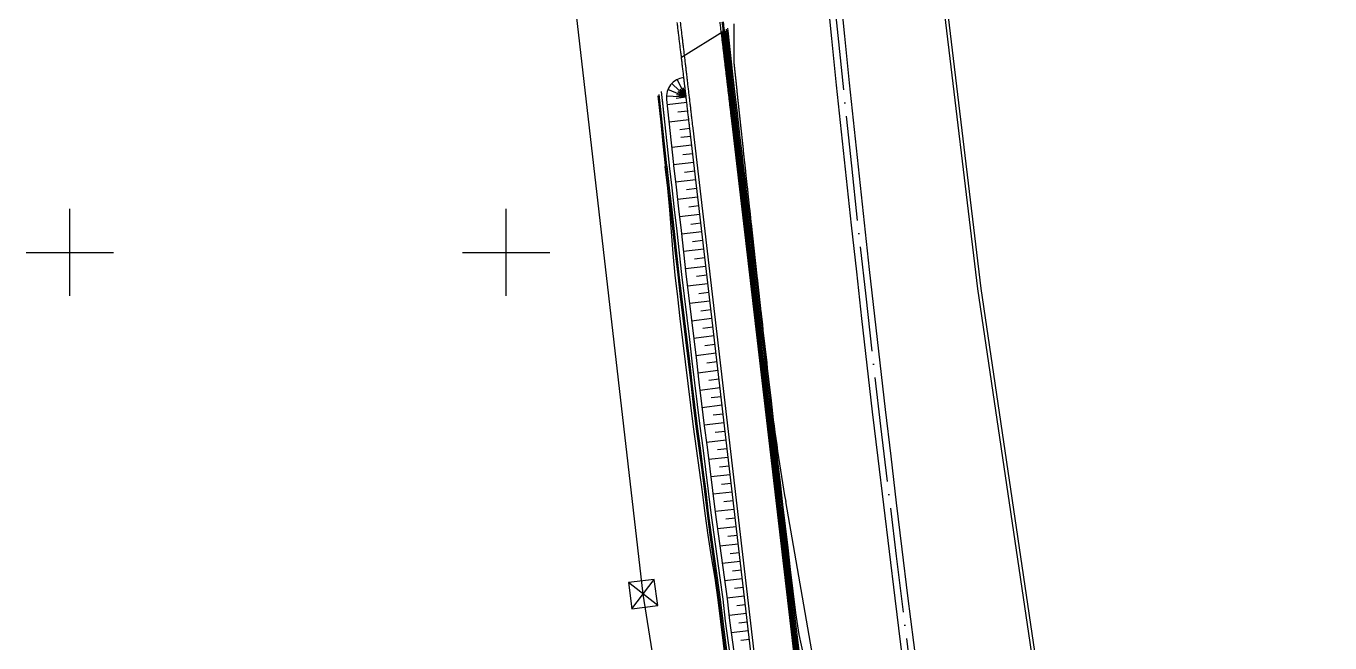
# Model space of a CAD drawing. Header units: inches. Extents: x 499362 to 502582, y 2541888 to 2545349.
# Drawn here: x 501190 to 501488.7, y 2542910.5 to 2543051.8 of the extents above; entities that cross this region are included whole.
import ezdxf

# ---------------------------------------------------------------- set-up
doc = ezdxf.new("R2010")
doc.units = ezdxf.units.IN
doc.linetypes.add('ACAD_ISO04W100', pattern=[30, 24, -3, 0, -3])
doc.linetypes.add('HIDDEN2', pattern=[4, 3, -1])
for name, color, linetype in [('0-段落划分', 2, 'Continuous'), ('ql', 7, 'Continuous'), ('坐标网', 2, 'Continuous')]:
    doc.layers.add(name, color=color, linetype=linetype)

# ---------------------------------------------------------------- blocks, each defined once
blk = doc.blocks.new('A$C3C1B3F5F')
at = {"layer": 'ql', "color": 1, "linetype": 'Continuous'}
blk.add_line((501349.97, 2543050.73), (501340.13, 2543044.62), dxfattribs=at)
at = {"layer": 'ql', "color": 1, "linetype": 'Continuous', "flags": 128}
for points in [[(501349.97, 2543050.73, -0.000034), (501349.93, 2543051.11, -0.000051), (501349.86, 2543051.66, -0.000052), (501349.8, 2543052.22, -0.000053), (501349.73, 2543052.77, -0.000054)], [(501340.13, 2543044.62, -0.000019), (501340.1, 2543044.9, -0.000039), (501340.03, 2543045.45, -0.00004), (501339.97, 2543046, -0.000042), (501339.9, 2543046.55, -0.000043), (501339.83, 2543047.1, -0.000044), (501339.77, 2543047.65, -0.000045), (501339.7, 2543048.2, -0.000047), (501339.64, 2543048.75, -0.000048), (501339.57, 2543049.3, -0.000049), (501339.5, 2543049.85, -0.000051), (501339.44, 2543050.41, -0.000052), (501339.37, 2543050.96, -0.000053), (501339.3, 2543051.51, -0.000054), (501339.24, 2543052.06, -0.000056), (501339.17, 2543052.61, -0.000057)]]:
    blk.add_lwpolyline(points, format="xyb", dxfattribs=at)
blk = doc.blocks.new('A$C3A006F90')
at = {"layer": '0-段落划分', "color": 2}
for p, q in [((501408.04, 2542991.64), (501388.77, 2543151.37)), ((501408.79, 2542991.73), (501389.51, 2543151.46)), ((501352.1, 2543052.33), (501352.12, 2543043.48)), ((501378.89, 2542712.67), (501342.04, 2543028.36)), ((501379.63, 2542712.76), (501342.79, 2543028.44)), ((501373.28, 2542844.81), (501351.73, 2543029.49)), ((501364.74, 2542922.3), (501352.22, 2543029.55)), ((501426.95, 2542863.49), (501408.04, 2542991.64)), ((501427.69, 2542863.6), (501408.78, 2542991.75)), ((501375.92, 2542875.03), (501364.01, 2542942.9))]:
    blk.add_line(p, q, dxfattribs=at)
at = {"layer": '0-段落划分', "color": 2, "linetype": 'Continuous'}
for p, q in [((501331.32, 2542921.72), (501306.9, 2543134.86)), ((501341.2, 2543035.53), (501340.67, 2543040.04)), ((501341.2, 2543035.53), (501337.03, 2543037.33)), ((501341.2, 2543035.53), (501337.9, 2543038.64)), ((501341.2, 2543035.53), (501339.16, 2543039.58)), ((501341.2, 2543035.53), (501339.31, 2543036.78)), ((501341.2, 2543035.53), (501339.85, 2543037.35)), ((501341.2, 2543035.53), (501340.55, 2543037.7)), ((501341.2, 2543035.53), (501336.67, 2543035.79)), ((501341.35, 2543034.32), (501336.83, 2543033.79)), ((501341.2, 2543035.53), (501338.95, 2543035.27)), ((501341.2, 2543035.53), (501338.99, 2543036.05)), ((501341.58, 2543032.33), (501339.32, 2543032.07)), ((501341.81, 2543030.34), (501337.28, 2543029.81)), ((501342.04, 2543028.36), (501339.77, 2543028.09)), ((501342.25, 2543026.54), (501339.97, 2543026.27)), ((501342.49, 2543024.55), (501337.89, 2543024.02)), ((501342.72, 2543022.57), (501340.41, 2543022.3)), ((501342.95, 2543020.58), (501338.31, 2543020.04)), ((501343.41, 2543016.61), (501338.78, 2543016.07)), ((501343.18, 2543018.59), (501340.86, 2543018.32)), ((501343.64, 2543014.62), (501341.32, 2543014.35)), ((501343.88, 2543012.63), (501339.23, 2543012.09)), ((501344.11, 2543010.65), (501341.78, 2543010.38)), ((501344.34, 2543008.66), (501339.68, 2543008.12)), ((501344.8, 2543004.69), (501340.13, 2543004.14)), ((501344.57, 2543006.67), (501342.24, 2543006.4)), ((501345.04, 2543002.7), (501342.69, 2543002.43)), ((501345.27, 2543000.71), (501340.57, 2543000.17)), ((501345.5, 2542998.73), (501343.15, 2542998.45)), ((501345.73, 2542996.74), (501341.02, 2542996.19)), ((501346.2, 2542992.77), (501341.48, 2542992.22)), ((501345.96, 2542994.76), (501343.61, 2542994.48)), ((501346.43, 2542990.78), (501344.07, 2542990.51)), ((501346.66, 2542988.8), (501341.95, 2542988.25)), ((501346.89, 2542986.81), (501344.54, 2542986.53)), ((501347.12, 2542984.82), (501342.43, 2542984.27)), ((501347.59, 2542980.85), (501342.91, 2542980.3)), ((501347.35, 2542982.84), (501345.01, 2542982.56)), ((501347.82, 2542978.86), (501345.49, 2542978.59)), ((501348.05, 2542976.88), (501343.4, 2542976.33)), ((501348.28, 2542974.89), (501345.96, 2542974.62)), ((501348.51, 2542972.9), (501343.88, 2542972.36)), ((501348.98, 2542968.93), (501344.35, 2542968.39)), ((501348.75, 2542970.92), (501346.43, 2542970.65)), ((501349.21, 2542966.94), (501346.9, 2542966.67)), ((501349.44, 2542964.96), (501344.82, 2542964.42)), ((501349.67, 2542962.97), (501347.37, 2542962.7)), ((501349.9, 2542960.98), (501345.32, 2542960.45)), ((501350.14, 2542959), (501347.86, 2542958.73)), ((501350.37, 2542957.01), (501345.84, 2542956.48)), ((501350.83, 2542953.04), (501346.36, 2542952.52)), ((501350.6, 2542955.02), (501348.35, 2542954.76)), ((501351.06, 2542951.05), (501348.85, 2542950.79)), ((501351.3, 2542949.07), (501346.88, 2542948.55)), ((501351.53, 2542947.08), (501349.33, 2542946.82)), ((501351.76, 2542945.09), (501347.37, 2542944.58)), ((501352.22, 2542941.12), (501347.84, 2542940.61)), ((501351.99, 2542943.11), (501349.8, 2542942.85)), ((501352.46, 2542939.13), (501350.28, 2542938.88)), ((501352.69, 2542937.15), (501348.35, 2542936.64)), ((501352.92, 2542935.16), (501350.77, 2542934.91)), ((501353.15, 2542933.17), (501348.9, 2542932.68)), ((501353.61, 2542929.2), (501349.46, 2542928.72)), ((501353.38, 2542931.19), (501351.28, 2542930.94)), ((501353.85, 2542927.21), (501351.8, 2542926.97)), ((501334.69, 2542919.08), (501327.96, 2542924.36)), ((501328.74, 2542918.34), (501333.91, 2542925.1)), ((501354.08, 2542925.23), (501350.02, 2542924.75)), ((501354.31, 2542923.24), (501352.3, 2542923.01)), ((501363.03, 2542724.47), (501331.32, 2542921.72)), ((501354.54, 2542921.25), (501350.55, 2542920.79)), ((501355.01, 2542917.28), (501351.02, 2542916.82)), ((501354.77, 2542919.27), (501352.78, 2542919.03)), ((501355.24, 2542915.29), (501353.25, 2542915.06)), ((501355.47, 2542913.31), (501351.52, 2542912.85)), ((501355.7, 2542911.32), (501353.74, 2542911.09))]:
    blk.add_line(p, q, dxfattribs=at)
at = {"layer": '0-段落划分', "color": 2, "flags": 128}
for points in [[(501342.04, 2543028.36), (501341.98, 2543028.91, -0.000002), (501341.91, 2543029.46, -0.000003), (501341.85, 2543030.01, -0.000004), (501341.78, 2543030.56, -0.000006), (501341.72, 2543031.12, -0.000007), (501341.65, 2543031.67, -0.000008), (501341.59, 2543032.22, -0.00001), (501341.53, 2543032.77, -0.000011), (501341.46, 2543033.32, -0.000012), (501341.4, 2543033.87, -0.000013), (501341.33, 2543034.43, -0.000015), (501341.27, 2543034.98, -0.000016), (501341.2, 2543035.53, -0.000017), (501341.14, 2543036.08, -0.000019), (501341.07, 2543036.63, -0.00002), (501341.01, 2543037.18, -0.000021), (501340.94, 2543037.73, -0.000022), (501340.88, 2543038.29, -0.000024), (501340.82, 2543038.84, -0.000025), (501340.75, 2543039.39, -0.000026), (501340.69, 2543039.94, -0.000027), (501340.62, 2543040.49, -0.000029), (501340.56, 2543041.04, -0.00003), (501340.49, 2543041.59, -0.000031), (501340.42, 2543042.14, -0.000033), (501340.36, 2543042.69, -0.000034), (501340.29, 2543043.25, -0.000035), (501340.23, 2543043.8, -0.000036), (501340.16, 2543044.35, -0.000038), (501340.1, 2543044.9, -0.000039), (501340.03, 2543045.45, -0.00004), (501339.97, 2543046, -0.000042), (501339.9, 2543046.55, -0.000043), (501339.83, 2543047.1, -0.000044), (501339.77, 2543047.65, -0.000045), (501339.7, 2543048.2, -0.000047), (501339.64, 2543048.75, -0.000048), (501339.57, 2543049.3, -0.000049), (501339.5, 2543049.85, -0.000051), (501339.44, 2543050.41, -0.000052), (501339.37, 2543050.96, -0.000053), (501339.3, 2543051.51, -0.000054), (501339.24, 2543052.06, -0.000056), (501339.17, 2543052.61, -0.000057)], [(501342.79, 2543028.44), (501342.72, 2543029, -0.000002), (501342.66, 2543029.55, -0.000003), (501342.59, 2543030.1, -0.000004), (501342.53, 2543030.65, -0.000006), (501342.46, 2543031.2, -0.000007), (501342.4, 2543031.75, -0.000008), (501342.34, 2543032.31, -0.00001), (501342.27, 2543032.86, -0.000011), (501342.21, 2543033.41, -0.000012), (501342.14, 2543033.96, -0.000013), (501342.08, 2543034.51, -0.000015), (501342.01, 2543035.06, -0.000016), (501341.95, 2543035.62, -0.000017), (501341.88, 2543036.17, -0.000019), (501341.82, 2543036.72, -0.00002), (501341.75, 2543037.27, -0.000021), (501341.69, 2543037.82, -0.000022), (501341.62, 2543038.37, -0.000024), (501341.56, 2543038.92, -0.000025), (501341.5, 2543039.48, -0.000026), (501341.43, 2543040.03, -0.000027), (501341.37, 2543040.58, -0.000029), (501341.3, 2543041.13, -0.00003), (501341.23, 2543041.68, -0.000031), (501341.17, 2543042.23, -0.000033), (501341.1, 2543042.78, -0.000034), (501341.04, 2543043.33, -0.000035), (501340.97, 2543043.88, -0.000036), (501340.91, 2543044.44, -0.000038), (501340.84, 2543044.99, -0.000039), (501340.78, 2543045.54, -0.00004), (501340.71, 2543046.09, -0.000042), (501340.65, 2543046.64, -0.000043), (501340.58, 2543047.19, -0.000044), (501340.51, 2543047.74, -0.000045), (501340.45, 2543048.29, -0.000047), (501340.38, 2543048.84, -0.000048), (501340.32, 2543049.39, -0.000049), (501340.25, 2543049.94, -0.000051), (501340.18, 2543050.5, -0.000052), (501340.12, 2543051.05, -0.000053), (501340.05, 2543051.6, -0.000054), (501339.98, 2543052.15, -0.000056), (501339.92, 2543052.7, -0.000057)], [(501351.73, 2543029.49), (501351.66, 2543030.04, -0.000002), (501351.6, 2543030.59, -0.000003), (501351.53, 2543031.14, -0.000004), (501351.47, 2543031.69, -0.000006), (501351.4, 2543032.25, -0.000007), (501351.34, 2543032.8, -0.000008), (501351.27, 2543033.35, -0.00001), (501351.21, 2543033.9, -0.000011), (501351.15, 2543034.45, -0.000012), (501351.08, 2543035.01, -0.000013), (501351.02, 2543035.56, -0.000015), (501350.95, 2543036.11, -0.000016), (501350.89, 2543036.66, -0.000017), (501350.82, 2543037.21, -0.000019), (501350.76, 2543037.77, -0.00002), (501350.69, 2543038.32, -0.000021), (501350.63, 2543038.87, -0.000022), (501350.56, 2543039.42, -0.000024), (501350.5, 2543039.97, -0.000025), (501350.43, 2543040.53, -0.000026), (501350.37, 2543041.08, -0.000027), (501350.3, 2543041.63, -0.000029), (501350.24, 2543042.18, -0.00003), (501350.17, 2543042.74, -0.000031), (501350.11, 2543043.29, -0.000033), (501350.04, 2543043.84, -0.000034), (501349.98, 2543044.39, -0.000035), (501349.91, 2543044.94, -0.000036), (501349.85, 2543045.5, -0.000038), (501349.78, 2543046.05, -0.000039), (501349.71, 2543046.6, -0.00004), (501349.65, 2543047.15, -0.000042), (501349.58, 2543047.71, -0.000043), (501349.52, 2543048.26, -0.000044), (501349.45, 2543048.81, -0.000045), (501349.38, 2543049.36, -0.000047), (501349.32, 2543049.92, -0.000048), (501349.25, 2543050.47, -0.000049), (501349.18, 2543051.02, -0.000051), (501349.12, 2543051.57, -0.000052), (501349.05, 2543052.13, -0.000053), (501348.98, 2543052.68, -0.000054)], [(501352.22, 2543029.55), (501352.16, 2543030.1, -0.000002), (501352.09, 2543030.65, -0.000003), (501352.03, 2543031.2, -0.000004), (501351.96, 2543031.75, -0.000006), (501351.9, 2543032.3, -0.000007), (501351.84, 2543032.86, -0.000008), (501351.77, 2543033.41, -0.00001), (501351.71, 2543033.96, -0.000011), (501351.64, 2543034.51, -0.000012), (501351.58, 2543035.06, -0.000013), (501351.51, 2543035.62, -0.000015), (501351.45, 2543036.17, -0.000016), (501351.38, 2543036.72, -0.000017), (501351.32, 2543037.27, -0.000019), (501351.25, 2543037.82, -0.00002), (501351.19, 2543038.38, -0.000021), (501351.12, 2543038.93, -0.000022), (501351.06, 2543039.48, -0.000024), (501350.99, 2543040.03, -0.000025), (501350.93, 2543040.59, -0.000026), (501350.86, 2543041.14, -0.000027), (501350.8, 2543041.69, -0.000029), (501350.73, 2543042.24, -0.00003), (501350.67, 2543042.79, -0.000031), (501350.6, 2543043.35, -0.000033), (501350.54, 2543043.9, -0.000034), (501350.47, 2543044.45, -0.000035), (501350.41, 2543045, -0.000036), (501350.34, 2543045.56, -0.000038), (501350.28, 2543046.11, -0.000039), (501350.21, 2543046.66, -0.00004), (501350.14, 2543047.21, -0.000042), (501350.08, 2543047.77, -0.000043), (501350.01, 2543048.32, -0.000044), (501349.95, 2543048.87, -0.000045), (501349.88, 2543049.42, -0.000047), (501349.81, 2543049.98, -0.000048), (501349.75, 2543050.53, -0.000049), (501349.68, 2543051.08, -0.000051), (501349.61, 2543051.63, -0.000052), (501349.55, 2543052.19, -0.000053), (501349.48, 2543052.74, -0.000054)], [(501352.12, 2543043.48, -0.000003), (501352.15, 2543043.24, -0.000006), (501352.2, 2543042.77, -0.000006), (501352.25, 2543042.3, -0.000007), (501352.3, 2543041.83, -0.000007), (501352.35, 2543041.36, -0.000007), (501352.4, 2543040.89, -0.000007), (501352.45, 2543040.43, -0.000007), (501352.5, 2543039.96, -0.000007), (501352.55, 2543039.49, -0.000007), (501352.6, 2543039.02, -0.000007), (501352.65, 2543038.55, -0.000007), (501352.7, 2543038.08, -0.000008), (501352.75, 2543037.61, -0.000008), (501352.8, 2543037.14, -0.000008), (501352.85, 2543036.67, -0.000008), (501352.9, 2543036.2, -0.000008), (501352.95, 2543035.73, -0.000008), (501353, 2543035.26, -0.000008), (501353.05, 2543034.79, -0.000008), (501353.1, 2543034.32, -0.000008), (501353.15, 2543033.85, -0.000009), (501353.2, 2543033.38, -0.000009), (501353.25, 2543032.91, -0.000009), (501353.3, 2543032.44, -0.000009), (501353.35, 2543031.97, -0.000009), (501353.4, 2543031.5, -0.000009), (501353.45, 2543031.03, -0.000009), (501353.5, 2543030.56, -0.000009), (501353.55, 2543030.09, -0.000009), (501353.6, 2543029.62, -0.00001), (501353.65, 2543029.15, -0.00001), (501353.7, 2543028.68, -0.00001), (501353.75, 2543028.21, -0.00001), (501353.8, 2543027.74, -0.00001), (501353.85, 2543027.27, -0.00001), (501353.9, 2543026.8, -0.00001), (501353.95, 2543026.33, -0.00001), (501354, 2543025.86, -0.00001), (501354.05, 2543025.39, -0.000011), (501354.1, 2543024.92, -0.000011), (501354.15, 2543024.45, -0.000011), (501354.2, 2543023.98, -0.000011), (501354.25, 2543023.51, -0.000011), (501354.3, 2543023.04, -0.000011), (501354.35, 2543022.57, -0.000011), (501354.4, 2543022.1, -0.000011), (501354.45, 2543021.63, -0.000011), (501354.5, 2543021.16, -0.000011), (501354.56, 2543020.69, -0.000012), (501354.61, 2543020.22, -0.000012), (501354.66, 2543019.75, -0.000012), (501354.71, 2543019.28, -0.000012), (501354.76, 2543018.81, -0.000012), (501354.81, 2543018.35, -0.000012), (501354.86, 2543017.88, -0.000012), (501354.91, 2543017.41, -0.000012), (501354.96, 2543016.94, -0.000012), (501355.01, 2543016.47, -0.000013), (501355.06, 2543016, -0.000013), (501355.11, 2543015.53, -0.000013), (501355.16, 2543015.06, -0.000013), (501355.22, 2543014.59, -0.000013), (501355.27, 2543014.12, -0.000013), (501355.32, 2543013.65, -0.000013), (501355.37, 2543013.18, -0.000013), (501355.42, 2543012.71, -0.000013), (501355.47, 2543012.24, -0.000014), (501355.52, 2543011.77, -0.000014), (501355.57, 2543011.3, -0.000014), (501355.62, 2543010.83, -0.000014), (501355.67, 2543010.36, -0.000014), (501355.73, 2543009.89, -0.000014), (501355.78, 2543009.42, -0.000014), (501355.83, 2543008.95, -0.000014), (501355.88, 2543008.48, -0.000014), (501355.93, 2543008.01, -0.000015), (501355.98, 2543007.54, -0.000015), (501356.03, 2543007.07, -0.000015), (501356.08, 2543006.6, -0.000015), (501356.14, 2543006.13, -0.000015), (501356.19, 2543005.66, -0.000015), (501356.24, 2543005.19, -0.000015), (501356.29, 2543004.72, -0.000015), (501356.34, 2543004.25, -0.000015), (501356.39, 2543003.78, -0.000016), (501356.45, 2543003.31, -0.000016), (501356.5, 2543002.84, -0.000016), (501356.55, 2543002.37, -0.000016), (501356.6, 2543001.9, -0.000016), (501356.65, 2543001.43, -0.000016), (501356.7, 2543000.96, -0.000016), (501356.76, 2543000.49, -0.000016), (501356.81, 2543000.02, -0.000016), (501356.86, 2542999.55, -0.000017), (501356.91, 2542999.08, -0.000017), (501356.96, 2542998.61, -0.000017), (501357.01, 2542998.14, -0.000017), (501357.07, 2542997.67, -0.000017), (501357.12, 2542997.2, -0.000017), (501357.17, 2542996.73, -0.000017), (501357.22, 2542996.26, -0.000017), (501357.27, 2542995.79, -0.000017), (501357.33, 2542995.32, -0.000017), (501357.38, 2542994.86, -0.000018), (501357.43, 2542994.39, -0.000018), (501357.48, 2542993.92, -0.000018), (501357.54, 2542993.45, -0.000018), (501357.59, 2542992.98, -0.000018), (501357.64, 2542992.51, -0.000018), (501357.69, 2542992.04, -0.000018), (501357.74, 2542991.57, -0.000018), (501357.8, 2542991.1, -0.000018), (501357.85, 2542990.63, -0.000019), (501357.9, 2542990.16, -0.000019), (501357.95, 2542989.69, -0.000019), (501358.01, 2542989.22, -0.000019), (501358.06, 2542988.75, -0.000019), (501358.11, 2542988.28, -0.000019), (501358.16, 2542987.81, -0.000019), (501358.22, 2542987.34, -0.000019), (501358.27, 2542986.87, -0.000019), (501358.32, 2542986.4, -0.00002), (501358.38, 2542985.93)]]:
    blk.add_lwpolyline(points, format="xyb", dxfattribs=at)
at = {"layer": '0-段落划分', "color": 2, "linetype": 'HIDDEN2', "ltscale": 15, "const_width": 1, "flags": 128}
for points in [[(501349.82, 2543050.71), (501349.83, 2543050.65), (501350.4, 2543045.68), (501350.94, 2543040.7), (501351.38, 2543036.72)], [(501351.38, 2543036.72), (501351.96, 2543031.76), (501352.54, 2543026.79), (501353.12, 2543021.82), (501353.15, 2543021.62)], [(501353.15, 2543021.62), (501353.73, 2543016.66), (501354.31, 2543011.69), (501354.89, 2543006.72), (501355.47, 2543001.76), (501356.05, 2542996.79), (501356.05, 2542996.79)], [(501356.05, 2542996.79), (501356.62, 2542991.83), (501357.2, 2542986.86), (501357.78, 2542981.89), (501358.36, 2542976.93), (501358.94, 2542971.96), (501358.94, 2542971.96)], [(501361.84, 2542947.13), (501360.1, 2542962.03), (501358.94, 2542971.96)], [(501361.84, 2542947.13), (501362.42, 2542942.16), (501363, 2542937.2), (501363.58, 2542932.23), (501364.16, 2542927.26), (501364.74, 2542922.3), (501364.74, 2542922.3)], [(501364.74, 2542922.3), (501365.33, 2542917.33), (501365.94, 2542912.37), (501366.6, 2542907.41), (501367.26, 2542902.46), (501367.89, 2542897.5), (501367.89, 2542897.5)]]:
    blk.add_lwpolyline(points, dxfattribs=at)
at = {"layer": '0-段落划分', "color": 2, "linetype": 'Continuous', "flags": 128}
for points in [[(501350.38, 2543051.11), (501350.43, 2543050.73), (501350.99, 2543045.75), (501351.53, 2543040.77), (501351.98, 2543036.79)], [(501350.38, 2543051.11), (501350.43, 2543050.73), (501350.99, 2543045.75), (501351.53, 2543040.77), (501351.98, 2543036.79)], [(501350.66, 2543051.31), (501350.73, 2543050.76), (501351.29, 2543045.78), (501351.83, 2543040.81), (501352.28, 2543036.83)], [(501350.66, 2543051.31), (501350.73, 2543050.76), (501351.29, 2543045.78), (501351.83, 2543040.81), (501352.28, 2543036.83)], [(501335.48, 2543036.84), (501336.27, 2543029.92), (501336.79, 2543024.95), (501337.32, 2543019.98), (501337.34, 2543019.78)], [(501351.98, 2543036.79), (501352.56, 2543031.82), (501353.14, 2543026.86), (501353.72, 2543021.89), (501353.74, 2543021.69)], [(501351.98, 2543036.79), (501352.56, 2543031.82), (501353.14, 2543026.86), (501353.72, 2543021.89), (501353.74, 2543021.69)], [(501352.28, 2543036.83), (501352.86, 2543031.86), (501353.44, 2543026.89), (501354.02, 2543021.93), (501354.04, 2543021.73)], [(501352.28, 2543036.83), (501352.86, 2543031.86), (501353.44, 2543026.89), (501354.02, 2543021.93), (501354.04, 2543021.73)], [(501334.69, 2543035.82), (501335.37, 2543029.82), (501335.89, 2543024.85), (501336.42, 2543019.87), (501336.44, 2543019.67)], [(501334.95, 2543036.16), (501335.67, 2543029.85), (501336.19, 2543024.88), (501336.72, 2543019.91), (501336.74, 2543019.71)], [(501335.11, 2543034.82), (501335.67, 2543029.85), (501336.19, 2543024.88), (501336.72, 2543019.91), (501336.74, 2543019.71)], [(501335.7, 2543034.89), (501336.27, 2543029.92), (501336.79, 2543024.95), (501337.32, 2543019.98), (501337.34, 2543019.78)], [(501336.69, 2543035), (501337.26, 2543030.04), (501337.78, 2543025.07), (501338.31, 2543020.09), (501338.33, 2543019.89)], [(501354.04, 2543021.73), (501354.62, 2543016.76), (501355.2, 2543011.8), (501355.78, 2543006.83), (501356.36, 2543001.86), (501356.94, 2542996.9), (501356.94, 2542996.9)], [(501354.04, 2543021.73), (501354.62, 2543016.76), (501355.2, 2543011.8), (501355.78, 2543006.83), (501356.36, 2543001.86), (501356.94, 2542996.9), (501356.94, 2542996.9)], [(501336.35, 2543019.66), (501336.91, 2543014.69), (501337.4, 2543009.72), (501337.79, 2543004.73), (501338.16, 2542999.74), (501338.62, 2542994.76), (501338.62, 2542994.76)], [(501336.44, 2543019.67), (501337.02, 2543014.71), (501337.59, 2543009.74), (501338.15, 2543004.77), (501338.7, 2542999.8), (501339.26, 2542994.83), (501339.26, 2542994.83)], [(501336.74, 2543019.71), (501337.32, 2543014.74), (501337.89, 2543009.77), (501338.44, 2543004.81), (501339, 2542999.84), (501339.56, 2542994.87), (501339.56, 2542994.87)], [(501336.74, 2543019.71), (501337.32, 2543014.74), (501337.89, 2543009.77), (501338.44, 2543004.81), (501339, 2542999.84), (501339.56, 2542994.87), (501339.56, 2542994.87)], [(501337.34, 2543019.78), (501337.92, 2543014.81), (501338.48, 2543009.84), (501339.04, 2543004.88), (501339.59, 2542999.91), (501340.16, 2542994.94), (501340.16, 2542994.94)], [(501337.34, 2543019.78), (501337.92, 2543014.81), (501338.48, 2543009.84), (501339.04, 2543004.88), (501339.59, 2542999.91), (501340.16, 2542994.94), (501340.16, 2542994.94)], [(501338.33, 2543019.89), (501338.91, 2543014.93), (501339.48, 2543009.96), (501340.03, 2543004.99), (501340.58, 2543000.02), (501341.15, 2542995.05), (501341.15, 2542995.05)], [(501353.74, 2543021.69), (501354.32, 2543016.73), (501354.9, 2543011.76), (501355.48, 2543006.79), (501356.06, 2543001.83), (501356.64, 2542996.86), (501356.64, 2542996.86)], [(501353.74, 2543021.69), (501354.32, 2543016.73), (501354.9, 2543011.76), (501355.48, 2543006.79), (501356.06, 2543001.83), (501356.64, 2542996.86), (501356.64, 2542996.86)], [(501339.26, 2542994.83), (501339.85, 2542989.87), (501340.44, 2542984.9), (501341.04, 2542979.94), (501341.65, 2542974.98), (501342.24, 2542970.01), (501342.24, 2542970.01)], [(501339.56, 2542994.87), (501340.14, 2542989.9), (501340.74, 2542984.94), (501341.34, 2542979.97), (501341.95, 2542975.01), (501342.54, 2542970.05), (501342.54, 2542970.05)], [(501339.56, 2542994.87), (501340.14, 2542989.9), (501340.74, 2542984.94), (501341.34, 2542979.97), (501341.95, 2542975.01), (501342.54, 2542970.05), (501342.54, 2542970.05)], [(501340.16, 2542994.94), (501340.74, 2542989.97), (501341.33, 2542985.01), (501341.94, 2542980.04), (501342.54, 2542975.08), (501343.14, 2542970.12), (501343.14, 2542970.12)], [(501340.16, 2542994.94), (501340.74, 2542989.97), (501341.33, 2542985.01), (501341.94, 2542980.04), (501342.54, 2542975.08), (501343.14, 2542970.12), (501343.14, 2542970.12)], [(501341.15, 2542995.05), (501341.73, 2542990.09), (501342.32, 2542985.12), (501342.93, 2542980.16), (501343.54, 2542975.2), (501344.13, 2542970.23), (501344.13, 2542970.23)], [(501356.64, 2542996.86), (501357.22, 2542991.9), (501357.8, 2542986.93), (501358.38, 2542981.96), (501358.96, 2542977), (501359.54, 2542972.03), (501359.54, 2542972.03)], [(501356.64, 2542996.86), (501357.22, 2542991.9), (501357.8, 2542986.93), (501358.38, 2542981.96), (501358.96, 2542977), (501359.54, 2542972.03), (501359.54, 2542972.03)], [(501356.94, 2542996.9), (501357.52, 2542991.93), (501358.1, 2542986.96), (501358.68, 2542982), (501359.26, 2542977.03), (501359.84, 2542972.07), (501359.84, 2542972.07)], [(501356.94, 2542996.9), (501357.52, 2542991.93), (501358.1, 2542986.96), (501358.68, 2542982), (501359.26, 2542977.03), (501359.84, 2542972.07), (501359.84, 2542972.07)], [(501338.62, 2542994.76), (501339.2, 2542989.79), (501339.79, 2542984.83), (501340.39, 2542979.86), (501341, 2542974.9), (501341.59, 2542969.94), (501341.59, 2542969.94)], [(501359.54, 2542972.03), (501360.12, 2542967.06), (501360.7, 2542962.1), (501361.28, 2542957.13), (501361.86, 2542952.17), (501362.44, 2542947.2), (501362.44, 2542947.2)], [(501359.54, 2542972.03), (501360.12, 2542967.06), (501360.7, 2542962.1), (501361.28, 2542957.13), (501361.86, 2542952.17), (501362.44, 2542947.2), (501362.44, 2542947.2)], [(501359.84, 2542972.07), (501360.42, 2542967.1), (501361, 2542962.13), (501361.58, 2542957.17), (501362.16, 2542952.2), (501362.74, 2542947.23), (501362.74, 2542947.23)], [(501359.84, 2542972.07), (501360.42, 2542967.1), (501361, 2542962.13), (501361.58, 2542957.17), (501362.16, 2542952.2), (501362.74, 2542947.23), (501362.74, 2542947.23)], [(501341.59, 2542969.94), (501342.18, 2542964.97), (501342.81, 2542960.01), (501343.5, 2542955.06), (501344.21, 2542950.11), (501344.86, 2542945.15), (501344.86, 2542945.15)], [(501342.24, 2542970.01), (501342.83, 2542965.05), (501343.45, 2542960.08), (501344.1, 2542955.13), (501344.76, 2542950.17), (501345.39, 2542945.21), (501345.39, 2542945.21)], [(501342.54, 2542970.05), (501343.13, 2542965.08), (501343.75, 2542960.12), (501344.4, 2542955.16), (501345.06, 2542950.2), (501345.68, 2542945.24), (501345.68, 2542945.24)], [(501342.54, 2542970.05), (501343.13, 2542965.08), (501343.75, 2542960.12), (501344.4, 2542955.16), (501345.06, 2542950.2), (501345.68, 2542945.24), (501345.68, 2542945.24)], [(501343.14, 2542970.12), (501343.72, 2542965.15), (501344.34, 2542960.19), (501344.99, 2542955.23), (501345.66, 2542950.27), (501346.28, 2542945.31), (501346.28, 2542945.31)], [(501343.14, 2542970.12), (501343.72, 2542965.15), (501344.34, 2542960.19), (501344.99, 2542955.23), (501345.66, 2542950.27), (501346.28, 2542945.31), (501346.28, 2542945.31)], [(501344.13, 2542970.23), (501344.72, 2542965.27), (501345.33, 2542960.3), (501345.98, 2542955.35), (501346.65, 2542950.39), (501347.27, 2542945.43), (501347.27, 2542945.43)], [(501362.44, 2542947.2), (501363.02, 2542942.23), (501363.6, 2542937.27), (501364.18, 2542932.3), (501364.76, 2542927.33), (501365.34, 2542922.37), (501365.34, 2542922.37)], [(501362.44, 2542947.2), (501363.02, 2542942.23), (501363.6, 2542937.27), (501364.18, 2542932.3), (501364.76, 2542927.33), (501365.34, 2542922.37), (501365.34, 2542922.37)], [(501362.74, 2542947.23), (501363.31, 2542942.27), (501363.89, 2542937.3), (501364.47, 2542932.33), (501365.05, 2542927.37), (501365.63, 2542922.4), (501365.63, 2542922.4)], [(501362.74, 2542947.23), (501363.31, 2542942.27), (501363.89, 2542937.3), (501364.47, 2542932.33), (501365.05, 2542927.37), (501365.63, 2542922.4), (501365.63, 2542922.4)], [(501344.86, 2542945.15), (501345.46, 2542940.18), (501346.15, 2542935.23), (501346.93, 2542930.29), (501347.75, 2542925.35), (501348.46, 2542920.4), (501348.46, 2542920.4)], [(501345.39, 2542945.21), (501345.98, 2542940.24), (501346.61, 2542935.28), (501347.31, 2542930.33), (501348.03, 2542925.38), (501348.68, 2542920.42), (501348.68, 2542920.42)], [(501345.68, 2542945.24), (501346.27, 2542940.28), (501346.91, 2542935.32), (501347.61, 2542930.37), (501348.32, 2542925.42), (501348.98, 2542920.46), (501348.98, 2542920.46)], [(501345.68, 2542945.24), (501346.27, 2542940.28), (501346.91, 2542935.32), (501347.61, 2542930.37), (501348.32, 2542925.42), (501348.98, 2542920.46), (501348.98, 2542920.46)], [(501346.28, 2542945.31), (501346.87, 2542940.35), (501347.51, 2542935.39), (501348.21, 2542930.44), (501348.92, 2542925.49), (501349.57, 2542920.53), (501349.57, 2542920.53)], [(501346.28, 2542945.31), (501346.87, 2542940.35), (501347.51, 2542935.39), (501348.21, 2542930.44), (501348.92, 2542925.49), (501349.57, 2542920.53), (501349.57, 2542920.53)], [(501347.27, 2542945.43), (501347.86, 2542940.46), (501348.5, 2542935.5), (501349.2, 2542930.55), (501349.91, 2542925.6), (501350.56, 2542920.64), (501350.56, 2542920.64)], [(501348.46, 2542920.4), (501349.04, 2542915.43), (501349.65, 2542910.47), (501350.28, 2542905.51), (501350.93, 2542900.55), (501351.54, 2542895.59), (501351.54, 2542895.59)], [(501348.68, 2542920.42), (501349.27, 2542915.46), (501349.91, 2542910.5), (501350.62, 2542905.55), (501351.35, 2542900.6), (501352.01, 2542895.64), (501352.01, 2542895.64)], [(501348.98, 2542920.46), (501349.57, 2542915.49), (501350.21, 2542910.53), (501350.92, 2542905.58), (501351.65, 2542900.63), (501352.31, 2542895.68), (501352.31, 2542895.68)], [(501348.98, 2542920.46), (501349.57, 2542915.49), (501350.21, 2542910.53), (501350.92, 2542905.58), (501351.65, 2542900.63), (501352.31, 2542895.68), (501352.31, 2542895.68)], [(501349.57, 2542920.53), (501350.16, 2542915.56), (501350.81, 2542910.6), (501351.52, 2542905.65), (501352.24, 2542900.7), (501352.9, 2542895.75), (501352.9, 2542895.75)], [(501349.57, 2542920.53), (501350.16, 2542915.56), (501350.81, 2542910.6), (501351.52, 2542905.65), (501352.24, 2542900.7), (501352.9, 2542895.75), (501352.9, 2542895.75)], [(501350.56, 2542920.64), (501351.16, 2542915.68), (501351.8, 2542910.72), (501352.51, 2542905.77), (501353.24, 2542900.82), (501353.89, 2542895.86), (501353.89, 2542895.86)], [(501365.34, 2542922.37), (501365.92, 2542917.4), (501366.54, 2542912.44), (501367.19, 2542907.48), (501367.86, 2542902.53), (501368.48, 2542897.56), (501368.48, 2542897.56)], [(501365.34, 2542922.37), (501365.92, 2542917.4), (501366.54, 2542912.44), (501367.19, 2542907.48), (501367.86, 2542902.53), (501368.48, 2542897.56), (501368.48, 2542897.56)], [(501365.63, 2542922.4), (501366.25, 2542917.44), (501367.05, 2542912.5), (501368.07, 2542907.58), (501369.15, 2542902.68), (501369.99, 2542897.74), (501369.99, 2542897.74)]]:
    blk.add_lwpolyline(points, dxfattribs=at)
at = {"layer": '0-段落划分', "color": 2, "linetype": 'Continuous', "elevation": 3.85, "flags": 128}
blk.add_lwpolyline([(501328.74, 2542918.34), (501334.69, 2542919.08), (501333.91, 2542925.1), (501327.96, 2542924.36)], close=True, dxfattribs=at)
at = {"layer": '0-段落划分', "color": 6, "linetype": 'ACAD_ISO04W100'}
blk.add_arc((507344.92, 2543658.92), 6000, 174.220781, 192.567374, dxfattribs=at)
at = {"layer": '0-段落划分', "color": 2}
for centre, radius, start, end in [((507344.92, 2543658.92), 6001.5, 182.447155, 189.014277), ((507344.92, 2543658.92), 5998.5, 182.442913, 189.014257), ((507344.92, 2543658.92), 6024.25, 186.414152, 186.604758), ((501757.99, 2543012.03), 400, 186.6048, 189.9516)]:
    blk.add_arc(centre, radius, start, end, dxfattribs=at)
at = {"layer": '0-段落划分', "color": 2, "linetype": 'Continuous'}
blk.add_arc((501341.2, 2543035.53), 4.54, 96.7007, 186.6536, dxfattribs=at)
for p in [(501349.42, 2543049.09), (501350.3, 2543041.63), (501351.44, 2543031.97), (501354.69, 2543004.09), (501364.01, 2542924.23)]:
    blk.add_point(p, dxfattribs=at)
blk.add_blockref('A$C3C1B3F5F', (0, 0), dxfattribs=at)

msp = doc.modelspace()

# ---------------------------------------------------------------- linework, layer by layer
at = {"layer": '坐标网'}
for p, q in [((501200, 2542990), (501200, 2543010)), ((501300, 2542990), (501300, 2543010)), ((501190, 2543000), (501210, 2543000)), ((501290, 2543000), (501310, 2543000))]:
    msp.add_line(p, q, dxfattribs=at)

# ---------------------------------------------------------------- block references
at = {"layer": '0-段落划分'}
msp.add_blockref('A$C3A006F90', (0, 0), dxfattribs=at)

doc.saveas('drawing.dxf')
